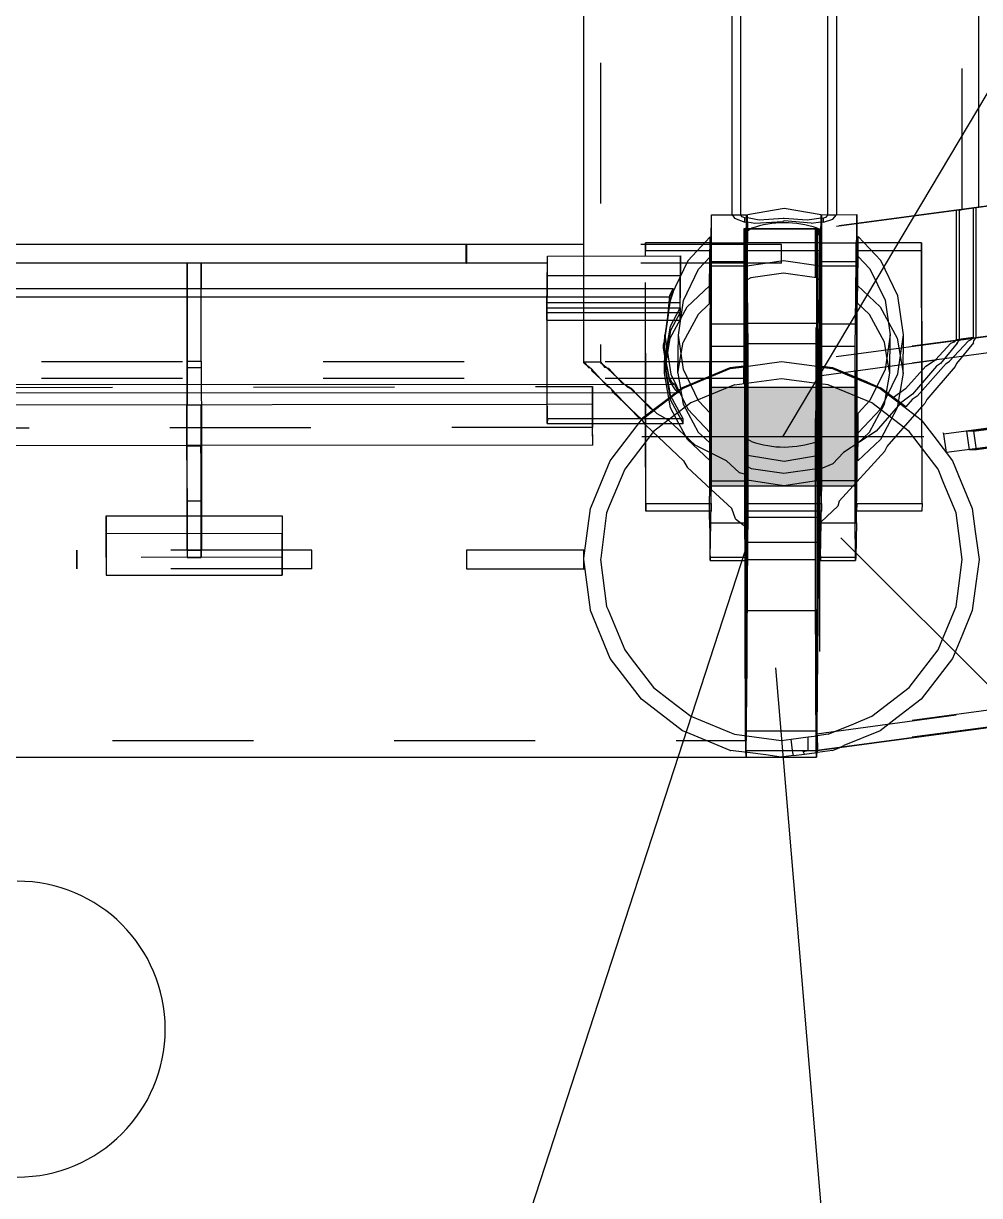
# Model space of a CAD drawing. Header units: millimetres. Extents: x 150000 to 150841, y 150000 to 150594.
# Drawn here: x 150468.6 to 150482.17, y 150444.05 to 150460.69 of the extents above; entities that cross this region are included whole.
import ezdxf

# ---------------------------------------------------------------- set-up
doc = ezdxf.new("R2010")
doc.units = ezdxf.units.MM
doc.linetypes.add('XKITLINE00', pattern=[0])
doc.linetypes.add('XKITLINE02', pattern=[4, 2, -2])

msp = doc.modelspace()

# ---------------------------------------------------------------- linework, layer by layer
at = {"color": 7, "linetype": 'XKITLINE02'}
for p, q in [((150476.785, 150536.132), (150476.785, 150455.875)), ((150481.919, 150458.048), (150481.919, 150535.987)), ((150478.654, 150457.972), (150478.688, 150457.923)), ((150478.796, 150457.943), (150478.776, 150457.972)), ((150478.851, 150457.247), (150478.861, 150457.972)), ((150482.156, 150458.083), (150479.85, 150457.774)), ((150482.119, 150458.072), (150479.893, 150457.774)), ((150480.012, 150457.974), (150479.978, 150457.934)), ((150480.082, 150457.912), (150480.136, 150457.974)), ((150480.418, 150457.247), (150480.427, 150457.975)), ((150481.841, 150458.041), (150482.077, 150458.073)), ((150481.919, 150458.048), (150481.841, 150458.041)), ((150481.841, 150456.198), (150481.841, 150458.041)), ((150482.118, 150458.072), (150481.88, 150458.04)), ((150481.88, 150458.04), (150481.919, 150458.048)), ((150481.88, 150456.197), (150481.88, 150458.04)), ((150482.077, 150458.073), (150482.077, 150456.229)), ((150482.077, 150458.073), (150482.081, 150458.073)), ((150482.081, 150458.073), (150482.156, 150458.08)), ((150478.688, 150457.923), (150478.834, 150457.869)), ((150478.835, 150457.929), (150478.796, 150457.943)), ((150478.834, 150457.869), (150478.835, 150457.929)), ((150478.834, 150457.869), (150478.861, 150457.874)), ((150478.835, 150457.929), (150478.861, 150457.934)), ((150478.871, 150457.933), (150478.873, 150457.933)), ((150478.871, 150457.874), (150478.874, 150457.873)), ((150478.873, 150457.933), (150479.039, 150457.9)), ((150478.874, 150457.873), (150478.975, 150457.853)), ((150478.975, 150457.853), (150479.374, 150457.88)), ((150479.039, 150457.9), (150479.377, 150457.923)), ((150479.393, 150457.885), (150479.374, 150457.88)), ((150479.377, 150457.923), (150479.393, 150457.927)), ((150479.393, 150457.927), (150479.721, 150457.9)), ((150479.779, 150457.852), (150479.393, 150457.885)), ((150479.721, 150457.9), (150479.917, 150457.931)), ((150479.779, 150457.852), (150479.915, 150457.874)), ((150479.927, 150457.931), (150479.954, 150457.926)), ((150479.927, 150457.875), (150479.953, 150457.869)), ((150479.953, 150457.869), (150479.954, 150457.926)), ((150479.953, 150457.869), (150480.082, 150457.912)), ((150479.978, 150457.934), (150479.954, 150457.926)), ((150478.335, 150456.967), (150478.344, 150457.658)), ((150478.825, 150457.774), (150478.823, 150457.774)), ((150478.823, 150457.774), (150478.823, 150455.826)), ((150479.882, 150457.774), (150478.823, 150457.774)), ((150478.825, 150455.827), (150478.825, 150457.774)), ((150478.84, 150457.774), (150478.861, 150457.774)), ((150478.84, 150457.774), (150478.84, 150453.08)), ((150478.84, 150457.774), (150479.865, 150457.774)), ((150478.847, 150457.774), (150478.848, 150457.774)), ((150478.847, 150454.293), (150478.847, 150457.774)), ((150478.848, 150453.543), (150478.848, 150457.774)), ((150478.861, 150457.774), (150478.865, 150457.774)), ((150478.869, 150457.774), (150478.877, 150457.774)), ((150479.84, 150453.08), (150479.84, 150457.774)), ((150479.85, 150450.375), (150479.85, 150457.774)), ((150479.85, 150457.774), (150479.882, 150457.774)), ((150479.858, 150457.774), (150479.857, 150457.774)), ((150479.857, 150457.774), (150479.857, 150455.83)), ((150479.858, 150455.83), (150479.858, 150457.774)), ((150479.865, 150457.774), (150479.878, 150456.437)), ((150479.88, 150457.774), (150479.882, 150457.774)), ((150479.88, 150454.354), (150479.88, 150457.774)), ((150479.882, 150453.682), (150479.882, 150457.774)), ((150479.882, 150457.774), (150479.893, 150457.774)), ((150479.893, 150457.774), (150479.893, 150450.375)), ((150479.357, 150457.551), (150476.548, 150457.551)), ((150477.423, 150457.468), (150478.349, 150457.468)), ((150478.344, 150457.577), (150478.268, 150457.577)), ((150478.347, 150457.304), (150478.351, 150457.577)), ((150478.351, 150457.577), (150478.349, 150457.468)), ((150478.349, 150457.468), (150478.355, 150453.764)), ((150478.361, 150457.577), (150478.851, 150457.577)), ((150478.847, 150457.304), (150478.851, 150457.577)), ((150478.851, 150457.577), (150478.849, 150457.468)), ((150478.849, 150457.468), (150479.916, 150457.468)), ((150478.855, 150453.764), (150478.849, 150457.468)), ((150478.851, 150457.577), (150478.861, 150457.577)), ((150478.851, 150457.577), (150478.857, 150453.873)), ((150478.851, 150457.577), (150478.851, 150457.247)), ((150478.878, 150456.437), (150478.867, 150457.592)), ((150479.909, 150457.577), (150478.867, 150457.577)), ((150479.355, 150457.285), (150479.355, 150457.551)), ((150479.914, 150457.304), (150479.917, 150457.577)), ((150479.917, 150457.577), (150479.916, 150457.468)), ((150479.916, 150457.468), (150479.922, 150453.764)), ((150479.927, 150457.577), (150480.417, 150457.577)), ((150480.414, 150457.304), (150480.417, 150457.577)), ((150480.417, 150457.577), (150480.416, 150457.468)), ((150480.416, 150457.468), (150481.343, 150457.468)), ((150480.422, 150453.764), (150480.416, 150457.468)), ((150480.417, 150457.577), (150480.427, 150457.577)), ((150480.417, 150457.577), (150480.423, 150453.873)), ((150480.417, 150457.577), (150480.418, 150457.247)), ((150480.526, 150457.577), (150480.444, 150457.577)), ((150481.344, 150457.577), (150481.343, 150457.468)), ((150481.343, 150457.468), (150481.349, 150453.764)), ((150470.919, 150457.285), (150470.922, 150457.285)), ((150470.922, 150457.285), (150470.922, 150453.213)), ((150471.119, 150457.285), (150471.122, 150457.285)), ((150471.122, 150457.285), (150471.119, 150457.285)), ((150479.357, 150457.285), (150476.035, 150457.285)), ((150476.548, 150455.874), (150476.548, 150457.388)), ((150477.427, 150455.011), (150477.423, 150457.389)), ((150477.428, 150455.011), (150477.424, 150457.389)), ((150477.915, 150456.728), (150477.924, 150457.39)), ((150478.347, 150457.304), (150478.339, 150456.427)), ((150478.847, 150457.304), (150478.347, 150457.304)), ((150478.839, 150456.427), (150478.847, 150457.304)), ((150478.862, 150457.247), (150479.386, 150457.325)), ((150479.386, 150457.325), (150479.909, 150457.247)), ((150491.121, 150457.437), (150479.85, 150455.924)), ((150479.914, 150457.304), (150479.905, 150456.427)), ((150480.414, 150457.304), (150479.914, 150457.304)), ((150480.405, 150456.427), (150480.414, 150457.304)), ((150478.361, 150457.247), (150478.851, 150457.247)), ((150491.121, 150457.198), (150479.85, 150455.685)), ((150479.927, 150457.247), (150480.418, 150457.247)), ((150477.915, 150456.476), (150477.924, 150457.108)), ((150478.017, 150456.666), (150478.335, 150456.967)), ((150478.336, 150456.716), (150478.335, 150456.967)), ((150489.482, 150456.972), (150479.854, 150455.68)), ((150480.435, 150456.969), (150480.757, 150456.666)), ((150470.919, 150455.895), (150470.919, 150456.925)), ((150471.119, 150455.895), (150471.119, 150456.925)), ((150471.122, 150453.213), (150471.122, 150456.925)), ((150476.027, 150456.476), (150476.033, 150456.926)), ((150476.027, 150456.728), (150476.029, 150456.926)), ((150477.768, 150456.713), (150477.822, 150456.882)), ((150477.822, 150456.882), (150477.821, 150456.895)), ((150476.027, 150456.476), (150476.027, 150456.728)), ((150476.027, 150456.728), (150477.915, 150456.728)), ((150476.028, 150456.585), (150476.029, 150456.651)), ((150476.029, 150456.651), (150477.917, 150456.651)), ((150476.031, 150455.444), (150476.029, 150456.651)), ((150477.755, 150456.588), (150477.768, 150456.713)), ((150477.777, 150456.22), (150478.017, 150456.666)), ((150477.779, 150456.394), (150477.917, 150456.651)), ((150477.915, 150456.476), (150477.915, 150456.728)), ((150477.917, 150456.651), (150477.916, 150456.585)), ((150480.757, 150456.666), (150480.998, 150456.22)), ((150476.027, 150456.476), (150477.915, 150456.476)), ((150476.03, 150455.444), (150476.028, 150456.585)), ((150476.028, 150456.585), (150477.916, 150456.585)), ((150477.701, 150456.195), (150477.755, 150456.588)), ((150477.703, 150456.255), (150477.741, 150456.526)), ((150477.741, 150456.526), (150477.741, 150456.528)), ((150477.916, 150456.585), (150477.778, 150456.329)), ((150477.778, 150456.329), (150477.696, 150455.834)), ((150477.697, 150455.9), (150477.779, 150456.394)), ((150478.339, 150456.427), (150478.337, 150456.108)), ((150478.339, 150456.427), (150478.839, 150456.427)), ((150478.837, 150456.108), (150478.839, 150456.427)), ((150478.881, 150456.145), (150478.878, 150456.437)), ((150478.878, 150456.437), (150479.878, 150456.437)), ((150479.881, 150456.145), (150479.878, 150456.437)), ((150479.905, 150456.427), (150479.903, 150456.108)), ((150479.905, 150456.427), (150480.405, 150456.427)), ((150480.403, 150456.108), (150480.405, 150456.427)), ((150477.683, 150456.082), (150477.683, 150456.121)), ((150477.695, 150455.725), (150477.777, 150456.22)), ((150477.702, 150456.241), (150477.703, 150456.255)), ((150477.885, 150455.725), (150477.892, 150456.266)), ((150478.881, 150456.145), (150479.881, 150456.145)), ((150478.882, 150455.726), (150478.881, 150456.145)), ((150482.113, 150456.222), (150479.854, 150455.919)), ((150479.881, 150456.145), (150479.882, 150455.726)), ((150480.891, 150455.725), (150480.899, 150456.271)), ((150480.998, 150456.22), (150481.081, 150455.725)), ((150481.54, 150455.913), (150481.76, 150456.15)), ((150481.85, 150456.152), (150481.611, 150455.861)), ((150481.742, 150455.894), (150482.011, 150456.183)), ((150481.76, 150456.15), (150481.813, 150456.172)), ((150481.813, 150456.172), (150481.841, 150456.198)), ((150482.077, 150456.229), (150481.841, 150456.198)), ((150481.85, 150456.152), (150481.88, 150456.197)), ((150481.88, 150456.197), (150482.118, 150456.229)), ((150481.987, 150454.902), (150491.121, 150456.128)), ((150482.011, 150456.183), (150482.04, 150456.196)), ((150482.04, 150456.196), (150482.077, 150456.229)), ((150477.683, 150456.082), (150477.686, 150456.103)), ((150477.732, 150455.783), (150477.683, 150456.082)), ((150477.695, 150455.725), (150477.699, 150456.026)), ((150477.885, 150455.725), (150477.931, 150456.004)), ((150478.337, 150456.108), (150478.335, 150455.65)), ((150478.337, 150456.108), (150478.837, 150456.108)), ((150478.835, 150455.65), (150478.837, 150456.108)), ((150479.903, 150456.108), (150479.902, 150455.65)), ((150479.903, 150456.108), (150480.403, 150456.108)), ((150480.402, 150455.65), (150480.403, 150456.108)), ((150480.891, 150455.725), (150480.852, 150455.959)), ((150482.087, 150454.902), (150491.121, 150456.115)), ((150478.852, 150455.885), (150429.852, 150455.885)), ((150470.92, 150455.804), (150470.919, 150455.895)), ((150470.919, 150455.895), (150471.119, 150455.895)), ((150470.92, 150455.804), (150471.12, 150455.804)), ((150470.92, 150455.539), (150470.92, 150455.804)), ((150471.119, 150455.895), (150471.12, 150455.804)), ((150471.12, 150455.804), (150471.12, 150455.539)), ((150476.556, 150455.885), (150476.548, 150455.874)), ((150476.548, 150455.874), (150476.652, 150455.789)), ((150476.556, 150455.885), (150476.793, 150455.885)), ((150476.624, 150455.799), (150476.556, 150455.885)), ((150476.653, 150455.789), (150476.624, 150455.799)), ((150476.652, 150455.789), (150476.664, 150455.757)), ((150476.885, 150455.537), (150476.653, 150455.789)), ((150476.785, 150455.875), (150476.793, 150455.885)), ((150476.785, 150455.875), (150476.889, 150455.789)), ((150476.854, 150455.806), (150476.793, 150455.885)), ((150476.904, 150455.789), (150476.854, 150455.806)), ((150476.889, 150455.789), (150476.891, 150455.785)), ((150476.891, 150455.785), (150477.164, 150455.532)), ((150477.093, 150455.584), (150476.904, 150455.789)), ((150477.696, 150455.834), (150477.697, 150455.9)), ((150477.696, 150455.834), (150477.78, 150455.34)), ((150477.774, 150455.444), (150477.697, 150455.9)), ((150478.007, 150455.544), (150478.619, 150455.8)), ((150478.052, 150455.551), (150478.627, 150455.789)), ((150478.625, 150455.8), (150478.551, 150455.77)), ((150478.619, 150455.8), (150478.825, 150455.827)), ((150478.823, 150455.826), (150478.625, 150455.8)), ((150478.627, 150455.789), (150478.832, 150455.816)), ((150478.823, 150455.826), (150478.825, 150455.827)), ((150478.882, 150455.822), (150478.823, 150455.815)), ((150478.832, 150455.816), (150478.823, 150455.815)), ((150478.823, 150455.578), (150478.823, 150455.815)), ((150478.83, 150455.579), (150478.832, 150455.816)), ((150478.846, 150455.509), (150478.849, 150455.789)), ((150478.849, 150455.789), (150478.852, 150455.885)), ((150478.852, 150455.885), (150478.856, 150455.789)), ((150478.856, 150455.789), (150478.859, 150455.509)), ((150479.354, 150455.885), (150478.882, 150455.822)), ((150479.856, 150455.818), (150479.354, 150455.885)), ((150479.849, 150455.885), (150479.846, 150455.606)), ((150479.85, 150455.924), (150479.849, 150455.885)), ((150479.85, 150455.685), (150479.85, 150455.924)), ((150479.854, 150455.68), (150479.854, 150455.919)), ((150479.856, 150455.876), (150479.854, 150455.919)), ((150479.859, 150455.589), (150479.856, 150455.876)), ((150479.856, 150455.818), (150479.865, 150455.817)), ((150479.856, 150455.581), (150479.856, 150455.818)), ((150479.857, 150455.83), (150479.858, 150455.83)), ((150479.857, 150455.83), (150480.083, 150455.8)), ((150480.083, 150455.8), (150479.858, 150455.83)), ((150479.863, 150455.646), (150479.865, 150455.817)), ((150479.865, 150455.817), (150480.079, 150455.789)), ((150480.083, 150455.789), (150480.079, 150455.789)), ((150480.079, 150455.789), (150480.286, 150455.703)), ((150480.083, 150455.8), (150480.687, 150455.55)), ((150480.574, 150455.597), (150480.083, 150455.8)), ((150481.117, 150455.504), (150481.403, 150455.823)), ((150481.558, 150455.824), (150481.217, 150455.426)), ((150481.28, 150455.4), (150481.693, 150455.862)), ((150481.403, 150455.823), (150481.54, 150455.913)), ((150481.611, 150455.861), (150481.558, 150455.824)), ((150481.693, 150455.862), (150481.742, 150455.894)), ((150482.023, 150454.638), (150491.121, 150455.859)), ((150491.121, 150455.846), (150482.122, 150454.638)), ((150478.852, 150455.648), (150429.852, 150455.648)), ((150476.664, 150455.757), (150476.932, 150455.509)), ((150477.778, 150455.231), (150477.695, 150455.725)), ((150477.732, 150455.783), (150477.767, 150455.61)), ((150477.885, 150455.725), (150477.959, 150455.286)), ((150478.551, 150455.77), (150477.945, 150455.519)), ((150478.335, 150455.65), (150478.334, 150455.103)), ((150478.834, 150455.103), (150478.835, 150455.65)), ((150478.852, 150455.648), (150478.849, 150455.56)), ((150478.855, 150455.56), (150478.852, 150455.648)), ((150478.861, 150455.583), (150479.354, 150455.648)), ((150478.883, 150455.22), (150478.882, 150455.726)), ((150479.354, 150455.648), (150479.856, 150455.581)), ((150479.847, 150455.399), (150479.849, 150455.654)), ((150479.849, 150455.654), (150479.85, 150455.685)), ((150479.854, 150455.68), (150479.855, 150455.645)), ((150479.855, 150455.645), (150479.858, 150455.383)), ((150479.862, 150455.58), (150479.863, 150455.646)), ((150479.882, 150455.726), (150479.883, 150455.22)), ((150479.902, 150455.65), (150479.901, 150455.103)), ((150480.286, 150455.703), (150480.756, 150455.509)), ((150480.401, 150455.103), (150480.402, 150455.65)), ((150480.819, 150455.286), (150480.891, 150455.725)), ((150431.862, 150455.465), (150476.674, 150455.535)), ((150470.921, 150455.116), (150470.92, 150455.539)), ((150471.12, 150455.539), (150471.121, 150455.116)), ((150476.675, 150455.283), (150476.674, 150455.535)), ((150476.674, 150455.535), (150476.675, 150454.956)), ((150476.935, 150455.509), (150476.885, 150455.537)), ((150476.932, 150455.509), (150476.963, 150455.456)), ((150477.315, 150455.107), (150476.935, 150455.509)), ((150477.379, 150455.063), (150476.963, 150455.456)), ((150477.225, 150455.509), (150477.093, 150455.584)), ((150477.164, 150455.532), (150477.21, 150455.509)), ((150477.21, 150455.509), (150477.587, 150455.153)), ((150477.487, 150455.232), (150477.225, 150455.509)), ((150477.364, 150455.076), (150477.883, 150455.471)), ((150477.423, 150455.104), (150477.95, 150455.509)), ((150477.533, 150455.203), (150477.945, 150455.519)), ((150477.767, 150455.61), (150477.847, 150455.488)), ((150477.847, 150455.488), (150477.895, 150455.445)), ((150477.945, 150455.519), (150477.883, 150455.471)), ((150477.945, 150455.519), (150478.007, 150455.544)), ((150477.945, 150455.519), (150477.945, 150455.519)), ((150477.95, 150455.509), (150478.052, 150455.551)), ((150478.666, 150455.551), (150478.069, 150455.303)), ((150478.688, 150455.56), (150478.666, 150455.551)), ((150478.688, 150455.56), (150478.83, 150455.579)), ((150478.692, 150455.56), (150478.688, 150455.56)), ((150478.823, 150455.578), (150478.861, 150455.583)), ((150478.823, 150455.578), (150478.83, 150455.579)), ((150478.844, 150455.063), (150478.846, 150455.509)), ((150478.849, 150455.56), (150478.847, 150455.303)), ((150478.858, 150455.303), (150478.855, 150455.56)), ((150478.859, 150455.509), (150478.861, 150455.063)), ((150479.846, 150455.606), (150479.843, 150455.16)), ((150479.862, 150455.58), (150479.856, 150455.581)), ((150479.861, 150455.135), (150479.859, 150455.589)), ((150480.018, 150455.56), (150479.862, 150455.58)), ((150480.637, 150455.303), (150480.018, 150455.56)), ((150480.574, 150455.597), (150480.762, 150455.519)), ((150480.687, 150455.55), (150480.762, 150455.519)), ((150480.756, 150455.509), (150480.969, 150455.346)), ((150481.119, 150455.245), (150480.762, 150455.519)), ((150480.762, 150455.519), (150480.945, 150455.378)), ((150481.117, 150455.504), (150480.945, 150455.378)), ((150477.78, 150455.34), (150477.958, 150455.011)), ((150477.781, 150455.406), (150477.781, 150455.406)), ((150478.069, 150455.303), (150477.809, 150455.104)), ((150477.959, 150455.286), (150478.173, 150454.89)), ((150478.847, 150455.303), (150478.844, 150454.895)), ((150478.861, 150454.895), (150478.858, 150455.303)), ((150479.844, 150454.99), (150479.847, 150455.399)), ((150479.858, 150455.383), (150479.861, 150454.967)), ((150480.606, 150454.89), (150480.819, 150455.286)), ((150481.169, 150454.895), (150480.637, 150455.303)), ((150481.045, 150455.3), (150480.697, 150454.904)), ((150480.945, 150455.378), (150481.016, 150455.324)), ((150480.969, 150455.346), (150481.337, 150455.063)), ((150481.016, 150455.324), (150481.119, 150455.245)), ((150481.217, 150455.426), (150481.045, 150455.3)), ((150481.211, 150455.35), (150481.119, 150455.245)), ((150481.28, 150455.4), (150481.211, 150455.35)), ((150470.915, 150455.274), (150470.916, 150454.69)), ((150471.115, 150455.275), (150471.116, 150454.69)), ((150476.675, 150455.283), (150476.031, 150455.282)), ((150476.675, 150455.011), (150476.675, 150455.283)), ((150477.364, 150455.076), (150477.533, 150455.203)), ((150477.487, 150455.232), (150477.533, 150455.203)), ((150477.587, 150455.153), (150477.749, 150455.063)), ((150477.897, 150455.011), (150477.778, 150455.231)), ((150478.339, 150454.734), (150478.344, 150455.157)), ((150478.883, 150454.676), (150478.883, 150455.22)), ((150479.843, 150455.16), (150479.841, 150454.577)), ((150479.863, 150454.547), (150479.861, 150455.135)), ((150479.883, 150455.22), (150479.883, 150454.676)), ((150480.854, 150454.684), (150481.348, 150455.246)), ((150476.675, 150454.956), (150431.865, 150454.901)), ((150470.921, 150454.563), (150470.921, 150455.116)), ((150471.121, 150455.116), (150471.121, 150454.563)), ((150476.676, 150454.704), (150476.675, 150454.956)), ((150476.952, 150454.518), (150477.37, 150455.063)), ((150477.315, 150455.107), (150477.364, 150455.076)), ((150477.37, 150455.063), (150477.423, 150455.104)), ((150477.412, 150455.011), (150477.379, 150455.063)), ((150477.428, 150454.987), (150477.964, 150454.482)), ((150477.809, 150455.104), (150477.538, 150454.895)), ((150477.749, 150455.063), (150478.13, 150454.703)), ((150478.334, 150455.103), (150478.334, 150454.525)), ((150478.834, 150454.525), (150478.834, 150455.103)), ((150478.841, 150454.482), (150478.844, 150455.063)), ((150478.861, 150455.063), (150478.863, 150454.482)), ((150479.842, 150454.456), (150479.844, 150454.99)), ((150479.861, 150454.967), (150479.862, 150454.428)), ((150479.901, 150455.103), (150479.901, 150454.525)), ((150480.401, 150454.525), (150480.401, 150455.103)), ((150481.337, 150455.063), (150481.516, 150454.83)), ((150483.571, 150455.117), (150481.661, 150454.861)), ((150477.538, 150454.895), (150477.249, 150454.518)), ((150478.173, 150454.89), (150478.339, 150454.734)), ((150478.844, 150454.895), (150478.842, 150454.364)), ((150478.863, 150454.364), (150478.861, 150454.895)), ((150480.697, 150454.904), (150480.235, 150454.6)), ((150480.439, 150454.732), (150480.606, 150454.89)), ((150481.247, 150454.794), (150481.169, 150454.895)), ((150481.578, 150454.364), (150481.247, 150454.794)), ((150481.516, 150454.83), (150481.783, 150454.482)), ((150481.661, 150454.861), (150481.65, 150454.877)), ((150481.697, 150454.597), (150481.661, 150454.861)), ((150483.606, 150454.852), (150481.697, 150454.597)), ((150482.023, 150454.638), (150481.987, 150454.902)), ((150482.087, 150454.902), (150481.987, 150454.902)), ((150482.122, 150454.638), (150482.087, 150454.902)), ((150471.116, 150454.697), (150470.916, 150454.697)), ((150471.116, 150454.69), (150470.916, 150454.69)), ((150470.916, 150454.69), (150470.917, 150454.486)), ((150471.117, 150454.486), (150471.116, 150454.69)), ((150478.575, 150454.482), (150478.13, 150454.703)), ((150478.339, 150454.484), (150478.339, 150454.734)), ((150478.872, 150454.4), (150478.877, 150454.783)), ((150478.883, 150454.146), (150478.883, 150454.676)), ((150479.883, 150454.676), (150479.883, 150454.146)), ((150479.906, 150454.399), (150479.911, 150454.784)), ((150480.821, 150454.618), (150480.854, 150454.684)), ((150482.122, 150454.638), (150482.023, 150454.638)), ((150470.917, 150454.486), (150470.918, 150453.7)), ((150470.921, 150453.915), (150470.921, 150454.563)), ((150471.118, 150453.808), (150471.117, 150454.486)), ((150471.121, 150454.563), (150471.121, 150453.915)), ((150476.657, 150453.835), (150476.924, 150454.482)), ((150476.924, 150454.482), (150476.952, 150454.518)), ((150477.249, 150454.518), (150477.13, 150454.364)), ((150477.964, 150454.482), (150478.017, 150454.389)), ((150478.334, 150454.525), (150478.335, 150453.98)), ((150478.756, 150454.315), (150478.575, 150454.482)), ((150478.835, 150453.98), (150478.834, 150454.525)), ((150478.84, 150453.806), (150478.841, 150454.482)), ((150478.863, 150454.482), (150478.865, 150453.806)), ((150479.841, 150454.577), (150479.84, 150453.896)), ((150479.841, 150453.833), (150479.842, 150454.456)), ((150479.865, 150453.862), (150479.863, 150454.547)), ((150479.901, 150454.525), (150479.902, 150453.98)), ((150480.235, 150454.6), (150480.085, 150454.436)), ((150480.821, 150454.618), (150480.174, 150453.906)), ((150480.402, 150453.98), (150480.401, 150454.525)), ((150481.697, 150454.597), (150481.686, 150454.613)), ((150481.783, 150454.482), (150481.903, 150454.194)), ((150477.13, 150454.364), (150476.911, 150453.835)), ((150478.356, 150454.076), (150478.017, 150454.389)), ((150478.756, 150454.315), (150478.847, 150454.293)), ((150478.842, 150454.364), (150478.841, 150453.744)), ((150478.848, 150453.806), (150478.847, 150454.293)), ((150478.864, 150453.744), (150478.863, 150454.364)), ((150478.867, 150454.204), (150478.872, 150454.4)), ((150478.872, 150454.4), (150478.926, 150454.374)), ((150478.926, 150454.374), (150479.39, 150454.305)), ((150479.39, 150454.305), (150479.855, 150454.374)), ((150479.855, 150454.374), (150479.906, 150454.399)), ((150479.862, 150454.428), (150479.864, 150453.802)), ((150480.085, 150454.436), (150479.88, 150454.354)), ((150479.88, 150454.354), (150479.881, 150453.867)), ((150479.914, 150454.204), (150479.906, 150454.399)), ((150481.662, 150454.161), (150481.578, 150454.364)), ((150478.882, 150453.764), (150478.883, 150454.146)), ((150479.882, 150453.764), (150479.883, 150454.146)), ((150481.834, 150453.744), (150481.662, 150454.161)), ((150481.903, 150454.194), (150482.063, 150453.806)), ((150478.336, 150453.764), (150478.335, 150453.98)), ((150478.359, 150454.074), (150478.65, 150453.806)), ((150478.837, 150453.524), (150478.835, 150453.98)), ((150479.902, 150453.764), (150479.902, 150453.98)), ((150480.403, 150453.524), (150480.402, 150453.98)), ((150470.921, 150453.213), (150470.921, 150453.915)), ((150470.921, 150453.915), (150471.121, 150453.915)), ((150471.119, 150453.11), (150471.118, 150453.808)), ((150471.121, 150453.915), (150471.121, 150453.213)), ((150476.552, 150453.1), (150476.644, 150453.806)), ((150476.644, 150453.806), (150476.657, 150453.835)), ((150476.911, 150453.835), (150476.873, 150453.744)), ((150478.701, 150453.658), (150478.65, 150453.806)), ((150478.84, 150453.08), (150478.84, 150453.806)), ((150478.848, 150453.543), (150478.848, 150453.806)), ((150478.865, 150453.764), (150478.865, 150453.806)), ((150479.84, 150453.896), (150479.84, 150453.164)), ((150479.841, 150453.163), (150479.841, 150453.833)), ((150479.864, 150453.802), (150479.864, 150453.131)), ((150479.865, 150453.129), (150479.865, 150453.862)), ((150479.881, 150453.867), (150479.882, 150453.577)), ((150479.92, 150453.614), (150480.153, 150453.839)), ((150480.174, 150453.906), (150480.153, 150453.839)), ((150482.063, 150453.806), (150482.106, 150453.48)), ((150469.769, 150453.108), (150469.768, 150453.698)), ((150470.918, 150453.7), (150470.919, 150453.11)), ((150470.918, 150453.7), (150470.919, 150453.11)), ((150471.118, 150453.7), (150471.119, 150453.11)), ((150472.268, 150453.702), (150472.269, 150453.112)), ((150476.873, 150453.744), (150476.789, 150453.1)), ((150478.701, 150453.658), (150478.848, 150453.543)), ((150478.841, 150453.744), (150478.841, 150453.08)), ((150478.864, 150453.08), (150478.864, 150453.744)), ((150481.873, 150453.449), (150481.834, 150453.744)), ((150478.839, 150453.209), (150478.837, 150453.524)), ((150480.405, 150453.209), (150480.403, 150453.524)), ((150482.106, 150453.48), (150482.159, 150453.08)), ((150481.922, 150453.08), (150481.873, 150453.449)), ((150472.689, 150453.213), (150469.355, 150453.213)), ((150469.355, 150453.213), (150469.355, 150452.946)), ((150469.356, 150452.946), (150469.356, 150453.213)), ((150470.922, 150453.213), (150470.921, 150453.213)), ((150470.921, 150453.213), (150471.122, 150453.213)), ((150472.688, 150452.946), (150472.688, 150453.213)), ((150472.689, 150452.946), (150472.689, 150453.213)), ((150476.553, 150453.213), (150474.885, 150453.213)), ((150474.885, 150453.213), (150474.885, 150452.946)), ((150476.552, 150452.946), (150476.552, 150453.213)), ((150478.841, 150453.067), (150478.839, 150453.209)), ((150479.84, 150453.164), (150479.84, 150452.431)), ((150479.841, 150452.492), (150479.841, 150453.163)), ((150479.864, 150453.131), (150479.864, 150452.461)), ((150479.865, 150452.397), (150479.865, 150453.129)), ((150480.408, 150453.067), (150480.405, 150453.209)), ((150472.269, 150453.112), (150469.769, 150453.108)), ((150469.769, 150453.108), (150469.769, 150452.856)), ((150470.919, 150453.11), (150471.119, 150453.11)), ((150472.269, 150453.112), (150472.269, 150452.86)), ((150476.549, 150453.08), (150476.552, 150453.1)), ((150476.643, 150452.364), (150476.549, 150453.08)), ((150476.789, 150453.1), (150476.786, 150453.08)), ((150476.786, 150453.08), (150476.873, 150452.415)), ((150478.84, 150452.354), (150478.84, 150453.08)), ((150478.84, 150453.08), (150478.84, 150452.354)), ((150478.84, 150453.08), (150479.84, 150453.08)), ((150478.841, 150453.08), (150478.841, 150452.415)), ((150478.864, 150452.415), (150478.864, 150453.08)), ((150479.84, 150452.354), (150479.84, 150453.08)), ((150481.873, 150452.706), (150481.922, 150453.08)), ((150482.159, 150453.08), (150482.114, 150452.738)), ((150472.689, 150452.946), (150469.355, 150452.946)), ((150474.885, 150452.946), (150476.553, 150452.946)), ((150481.834, 150452.415), (150481.873, 150452.706)), ((150482.114, 150452.738), (150482.063, 150452.354)), ((150479.842, 150451.865), (150479.841, 150452.492)), ((150479.864, 150452.461), (150479.862, 150451.837)), ((150476.644, 150452.354), (150476.643, 150452.364)), ((150476.924, 150451.677), (150476.644, 150452.354)), ((150476.873, 150452.415), (150476.894, 150452.364)), ((150476.894, 150452.364), (150477.13, 150451.796)), ((150478.841, 150451.677), (150478.84, 150452.354)), ((150478.84, 150452.354), (150479.84, 150452.354)), ((150478.84, 150452.354), (150478.842, 150451.677)), ((150478.841, 150452.415), (150478.842, 150451.796)), ((150478.863, 150451.796), (150478.864, 150452.415)), ((150479.84, 150452.431), (150479.841, 150451.747)), ((150479.841, 150451.677), (150479.84, 150452.354)), ((150479.863, 150451.716), (150479.865, 150452.397)), ((150481.655, 150451.982), (150481.834, 150452.415)), ((150482.063, 150452.354), (150481.924, 150452.018)), ((150491.121, 150452.127), (150479.85, 150450.614)), ((150481.578, 150451.796), (150481.655, 150451.982)), ((150481.924, 150452.018), (150481.783, 150451.677)), ((150477.13, 150451.796), (150477.221, 150451.677)), ((150478.842, 150451.796), (150478.844, 150451.264)), ((150478.861, 150451.264), (150478.863, 150451.796)), ((150479.844, 150451.326), (150479.842, 150451.865)), ((150491.121, 150451.888), (150479.85, 150450.375)), ((150491.121, 150451.888), (150479.85, 150450.375)), ((150479.854, 150450.608), (150489.482, 150451.901)), ((150479.862, 150451.837), (150479.861, 150451.303)), ((150481.216, 150451.324), (150481.578, 150451.796)), ((150477.37, 150451.096), (150476.924, 150451.677)), ((150477.221, 150451.677), (150477.538, 150451.264)), ((150478.844, 150451.096), (150478.841, 150451.677)), ((150478.842, 150451.677), (150478.844, 150451.096)), ((150479.841, 150451.747), (150479.843, 150451.158)), ((150479.844, 150451.096), (150479.841, 150451.677)), ((150479.861, 150451.133), (150479.863, 150451.716)), ((150481.783, 150451.677), (150481.546, 150451.369)), ((150479.847, 150450.911), (150479.844, 150451.326)), ((150479.861, 150451.303), (150479.858, 150450.895)), ((150481.169, 150451.264), (150481.216, 150451.324)), ((150481.546, 150451.369), (150481.337, 150451.096)), ((150477.538, 150451.264), (150477.77, 150451.085)), ((150478.844, 150451.264), (150478.847, 150450.856)), ((150478.858, 150450.856), (150478.861, 150451.264)), ((150479.843, 150451.158), (150479.846, 150450.705)), ((150479.859, 150450.687), (150479.861, 150451.133)), ((150480.637, 150450.856), (150481.169, 150451.264)), ((150477.95, 150450.65), (150477.37, 150451.096)), ((150477.77, 150451.085), (150478.069, 150450.856)), ((150478.846, 150450.65), (150478.844, 150451.096)), ((150478.844, 150451.096), (150478.846, 150450.65)), ((150479.846, 150450.65), (150479.844, 150451.096)), ((150481.337, 150451.096), (150480.993, 150450.832)), ((150478.069, 150450.856), (150478.616, 150450.629)), ((150478.847, 150450.856), (150478.849, 150450.599)), ((150478.855, 150450.599), (150478.858, 150450.856)), ((150479.849, 150450.65), (150479.847, 150450.911)), ((150479.856, 150450.65), (150479.858, 150450.895)), ((150480.383, 150450.75), (150480.637, 150450.856)), ((150480.993, 150450.832), (150480.755, 150450.65)), ((150478.002, 150450.629), (150477.95, 150450.65)), ((150478.627, 150450.37), (150478.002, 150450.629)), ((150478.616, 150450.629), (150478.688, 150450.599)), ((150478.849, 150450.37), (150478.846, 150450.65)), ((150478.846, 150450.65), (150478.849, 150450.37)), ((150478.859, 150450.65), (150478.859, 150450.65)), ((150479.846, 150450.705), (150479.849, 150450.418)), ((150479.849, 150450.37), (150479.846, 150450.65)), ((150479.849, 150450.648), (150479.849, 150450.65)), ((150479.85, 150450.614), (150479.849, 150450.648)), ((150479.854, 150450.608), (150479.855, 150450.64)), ((150479.855, 150450.64), (150479.856, 150450.65)), ((150479.856, 150450.408), (150479.859, 150450.687)), ((150480.017, 150450.599), (150480.383, 150450.75)), ((150480.755, 150450.65), (150480.241, 150450.438)), ((150429.859, 150450.512), (150478.852, 150450.512)), ((150478.688, 150450.599), (150478.692, 150450.599)), ((150478.688, 150450.599), (150479.353, 150450.512)), ((150478.849, 150450.599), (150478.852, 150450.512)), ((150478.852, 150450.512), (150478.855, 150450.599)), ((150479.353, 150450.512), (150479.492, 150450.53)), ((150479.492, 150450.53), (150479.735, 150450.562)), ((150479.512, 150450.37), (150479.492, 150450.53)), ((150479.733, 150450.37), (150479.735, 150450.562)), ((150479.735, 150450.562), (150479.863, 150450.579)), ((150479.85, 150450.375), (150479.85, 150450.614)), ((150479.854, 150450.37), (150479.854, 150450.608)), ((150479.863, 150450.579), (150479.864, 150450.579)), ((150479.866, 150450.371), (150479.863, 150450.579)), ((150480.017, 150450.599), (150479.864, 150450.579)), ((150479.864, 150450.579), (150479.866, 150450.387)), ((150478.871, 150450.34), (150478.627, 150450.37)), ((150478.627, 150450.37), (150478.631, 150450.37)), ((150478.852, 150450.275), (150478.849, 150450.37)), ((150478.849, 150450.37), (150478.852, 150450.275)), ((150478.856, 150450.37), (150478.856, 150450.37)), ((150478.856, 150450.37), (150478.856, 150450.37)), ((150479.134, 150450.306), (150478.871, 150450.34)), ((150479.352, 150450.275), (150479.134, 150450.306)), ((150479.527, 150450.297), (150479.352, 150450.275)), ((150479.516, 150450.34), (150479.512, 150450.37)), ((150479.527, 150450.297), (150479.516, 150450.34)), ((150479.527, 150450.297), (150479.681, 150450.318)), ((150479.662, 150450.356), (150479.733, 150450.369)), ((150479.681, 150450.318), (150479.662, 150450.356)), ((150479.681, 150450.318), (150479.855, 150450.341)), ((150479.733, 150450.369), (150479.733, 150450.37)), ((150479.849, 150450.418), (150479.85, 150450.375)), ((150479.852, 150450.275), (150479.849, 150450.37)), ((150479.85, 150450.375), (150479.856, 150450.375)), ((150479.854, 150450.37), (150479.856, 150450.408)), ((150479.854, 150450.369), (150479.854, 150450.37)), ((150479.854, 150450.369), (150479.854, 150450.37)), ((150479.854, 150450.369), (150479.856, 150450.369)), ((150479.856, 150450.375), (150479.893, 150450.375)), ((150479.866, 150450.371), (150479.866, 150450.387)), ((150479.893, 150450.375), (150479.894, 150450.375)), ((150480.183, 150450.413), (150480.241, 150450.438)), ((150479.352, 150450.275), (150479.357, 150450.275))]:
    msp.add_line(p, q, dxfattribs=at)
at = {"color": 2, "linetype": 'XKITLINE00'}
for p, q in [((150482.156, 150458.08), (150482.156, 150535.98)), ((150476.548, 150457.388), (150476.548, 150533.628)), ((150478.654, 150457.972), (150478.654, 150494.078)), ((150478.776, 150493.985), (150478.776, 150457.972)), ((150480.136, 150493.905), (150480.136, 150457.974)), ((150480.012, 150457.974), (150480.012, 150493.826)), ((150487.835, 150458.84), (150482.119, 150458.072)), ((150487.834, 150458.845), (150482.156, 150458.083)), ((150478.351, 150457.247), (150478.361, 150457.972)), ((150478.361, 150454.193), (150478.361, 150457.972)), ((150478.361, 150457.972), (150478.861, 150457.972)), ((150478.654, 150457.972), (150478.776, 150457.972)), ((150478.861, 150457.972), (150478.861, 150454.193)), ((150478.862, 150457.247), (150478.872, 150457.972)), ((150479.395, 150458.061), (150478.872, 150457.972)), ((150478.877, 150457.752), (150478.872, 150457.972)), ((150479.918, 150457.974), (150479.395, 150458.061)), ((150479.909, 150457.247), (150479.918, 150457.974)), ((150479.918, 150457.974), (150479.911, 150457.755)), ((150479.918, 150457.247), (150479.927, 150457.974)), ((150479.927, 150457.974), (150480.427, 150457.975)), ((150479.927, 150454.195), (150479.927, 150457.974)), ((150480.012, 150457.974), (150480.136, 150457.974)), ((150480.427, 150457.975), (150480.427, 150454.196)), ((150482.156, 150458.08), (150482.118, 150458.072)), ((150482.118, 150456.229), (150482.118, 150458.072)), ((150478.861, 150457.934), (150478.866, 150457.934)), ((150478.861, 150457.874), (150478.865, 150457.875)), ((150478.865, 150457.875), (150478.871, 150457.874)), ((150478.866, 150457.934), (150478.871, 150457.933)), ((150479.86, 150457.783), (150479.911, 150457.755)), ((150479.915, 150457.874), (150479.922, 150457.876)), ((150479.917, 150457.931), (150479.923, 150457.932)), ((150479.922, 150457.876), (150479.927, 150457.875)), ((150479.923, 150457.932), (150479.927, 150457.931)), ((150478.344, 150457.658), (150478.025, 150457.32)), ((150478.344, 150457.658), (150478.344, 150457.377)), ((150478.865, 150457.774), (150478.861, 150457.774)), ((150478.867, 150457.592), (150478.865, 150457.774)), ((150478.865, 150457.774), (150478.869, 150457.774)), ((150478.868, 150457.051), (150478.877, 150457.752)), ((150478.877, 150457.752), (150478.931, 150457.781)), ((150479.902, 150457.052), (150479.911, 150457.755)), ((150480.435, 150456.969), (150480.444, 150457.663)), ((150480.444, 150457.382), (150480.444, 150457.663)), ((150480.765, 150457.324), (150480.444, 150457.663)), ((150474.881, 150457.551), (150433.824, 150457.551)), ((150474.884, 150457.551), (150474.881, 150457.551)), ((150474.881, 150457.551), (150474.884, 150457.551)), ((150474.881, 150457.285), (150474.881, 150457.551)), ((150476.548, 150457.551), (150474.884, 150457.551)), ((150474.884, 150457.551), (150474.884, 150457.285)), ((150474.884, 150457.285), (150474.884, 150457.551)), ((150477.424, 150457.577), (150477.423, 150457.468)), ((150477.423, 150457.389), (150477.423, 150457.468)), ((150478.268, 150457.577), (150477.424, 150457.577)), ((150477.424, 150457.389), (150477.424, 150457.577)), ((150478.351, 150457.577), (150478.344, 150457.577)), ((150478.357, 150453.873), (150478.351, 150457.577)), ((150478.351, 150457.247), (150478.351, 150457.577)), ((150478.351, 150457.577), (150478.361, 150457.577)), ((150478.861, 150457.577), (150478.867, 150457.577)), ((150479.917, 150457.577), (150479.909, 150457.577)), ((150479.923, 150453.873), (150479.917, 150457.577)), ((150479.918, 150457.247), (150479.917, 150457.577)), ((150479.917, 150457.577), (150479.927, 150457.577)), ((150480.427, 150457.577), (150480.444, 150457.577)), ((150481.344, 150457.577), (150480.526, 150457.577)), ((150481.35, 150453.873), (150481.344, 150457.577)), ((150474.881, 150457.285), (150433.824, 150457.285)), ((150470.919, 150456.925), (150470.919, 150457.285)), ((150471.119, 150457.285), (150470.919, 150457.285)), ((150471.119, 150456.925), (150471.119, 150457.285)), ((150471.122, 150456.925), (150471.122, 150457.285)), ((150474.881, 150457.285), (150474.884, 150457.285)), ((150474.884, 150457.285), (150474.881, 150457.285)), ((150476.035, 150457.285), (150474.884, 150457.285)), ((150476.029, 150456.926), (150476.035, 150457.387)), ((150476.035, 150457.387), (150477.924, 150457.39)), ((150476.035, 150457.105), (150476.035, 150457.387)), ((150478.025, 150457.32), (150477.785, 150456.82)), ((150477.924, 150457.39), (150477.924, 150457.108)), ((150478.179, 150457.202), (150478.344, 150457.377)), ((150478.336, 150456.716), (150478.344, 150457.377)), ((150480.435, 150456.718), (150480.444, 150457.382)), ((150480.444, 150457.382), (150480.611, 150457.206)), ((150481.006, 150456.825), (150480.765, 150457.324)), ((150477.965, 150456.758), (150478.179, 150457.202)), ((150478.351, 150457.247), (150478.361, 150457.247)), ((150478.868, 150457.051), (150478.862, 150457.247)), ((150479.386, 150457.146), (150478.921, 150457.076)), ((150479.851, 150457.076), (150479.386, 150457.146)), ((150479.902, 150457.052), (150479.909, 150457.247)), ((150479.918, 150457.247), (150479.927, 150457.247)), ((150480.611, 150457.206), (150480.825, 150456.762)), ((150476.033, 150456.926), (150476.035, 150457.105)), ((150477.924, 150457.108), (150476.035, 150457.105)), ((150478.921, 150457.076), (150478.868, 150457.051)), ((150479.902, 150457.052), (150479.851, 150457.076)), ((150480.435, 150456.718), (150480.435, 150456.969)), ((150430.977, 150456.921), (150477.817, 150456.926)), ((150477.766, 150456.803), (150431.027, 150456.799)), ((150477.785, 150456.82), (150477.702, 150456.266)), ((150477.766, 150456.803), (150477.77, 150456.828)), ((150477.767, 150456.776), (150477.766, 150456.803)), ((150477.77, 150456.828), (150477.817, 150456.926)), ((150477.821, 150456.895), (150477.817, 150456.926)), ((150481.089, 150456.271), (150481.006, 150456.825)), ((150477.741, 150456.528), (150477.767, 150456.776)), ((150477.892, 150456.266), (150477.965, 150456.758)), ((150478.336, 150456.716), (150478.171, 150456.56)), ((150480.603, 150456.56), (150480.435, 150456.718)), ((150480.825, 150456.762), (150480.899, 150456.271)), ((150478.171, 150456.56), (150477.958, 150456.164)), ((150480.817, 150456.164), (150480.603, 150456.56)), ((150485.027, 150456.613), (150482.119, 150456.223)), ((150477.683, 150456.121), (150477.694, 150456.185)), ((150477.729, 150455.844), (150477.683, 150456.121)), ((150477.686, 150456.103), (150477.7, 150456.185)), ((150477.694, 150456.185), (150477.702, 150456.241)), ((150477.699, 150456.026), (150477.702, 150456.266)), ((150477.7, 150456.185), (150477.701, 150456.195)), ((150477.702, 150456.266), (150477.785, 150455.712)), ((150477.965, 150455.775), (150477.892, 150456.266)), ((150477.931, 150456.004), (150477.958, 150456.164)), ((150480.852, 150455.959), (150480.817, 150456.164)), ((150480.899, 150456.271), (150480.825, 150455.779)), ((150481.006, 150455.717), (150481.089, 150456.271)), ((150481.081, 150455.725), (150481.089, 150456.271)), ((150482.081, 150456.156), (150481.84, 150455.862)), ((150482.081, 150456.156), (150482.087, 150456.184)), ((150482.087, 150456.184), (150482.118, 150456.229)), ((150482.119, 150456.223), (150482.113, 150456.222)), ((150477.767, 150455.654), (150477.729, 150455.844)), ((150481.819, 150455.818), (150481.42, 150455.351)), ((150481.84, 150455.862), (150481.819, 150455.818)), ((150477.806, 150455.594), (150477.767, 150455.654)), ((150477.785, 150455.712), (150478.025, 150455.213)), ((150478.179, 150455.331), (150477.965, 150455.775)), ((150480.825, 150455.779), (150480.611, 150455.335)), ((150480.765, 150455.217), (150481.006, 150455.717)), ((150481.081, 150455.725), (150480.999, 150455.231)), ((150430.945, 150455.549), (150477.836, 150455.567)), ((150477.806, 150455.594), (150477.836, 150455.567)), ((150477.836, 150455.567), (150477.895, 150455.445)), ((150477.895, 150455.445), (150430.886, 150455.426)), ((150476.031, 150455.011), (150476.03, 150455.444)), ((150476.032, 150455.076), (150476.031, 150455.444)), ((150477.781, 150455.406), (150477.774, 150455.444)), ((150477.959, 150455.076), (150477.781, 150455.406)), ((150478.344, 150455.157), (150478.179, 150455.331)), ((150480.611, 150455.335), (150480.444, 150455.158)), ((150481.348, 150455.246), (150481.39, 150455.293)), ((150481.42, 150455.351), (150481.39, 150455.293)), ((150476.031, 150455.282), (150431.863, 150455.213)), ((150470.915, 150455.274), (150471.115, 150455.275)), ((150470.918, 150453.7), (150470.915, 150455.274)), ((150471.115, 150455.275), (150471.118, 150453.7)), ((150478.025, 150455.213), (150478.344, 150454.876)), ((150478.344, 150455.157), (150478.344, 150454.876)), ((150480.439, 150454.732), (150480.444, 150455.158)), ((150480.444, 150454.877), (150480.765, 150455.217)), ((150480.444, 150454.877), (150480.444, 150455.158)), ((150480.999, 150455.231), (150480.759, 150454.785)), ((150476.032, 150455.076), (150476.031, 150455.011)), ((150476.031, 150455.011), (150477.958, 150455.011)), ((150477.959, 150455.076), (150476.032, 150455.076)), ((150476.676, 150454.704), (150476.675, 150455.011)), ((150477.424, 150454.991), (150477.412, 150455.011)), ((150477.424, 150454.991), (150477.428, 150454.987)), ((150477.429, 150453.764), (150477.427, 150455.011)), ((150477.43, 150453.873), (150477.428, 150455.011)), ((150478.02, 150454.785), (150477.897, 150455.011)), ((150477.958, 150455.011), (150477.959, 150455.076)), ((150478.339, 150454.484), (150478.344, 150454.876)), ((150480.439, 150454.482), (150480.444, 150454.877)), ((150470.916, 150454.697), (150462.783, 150454.687)), ((150476.676, 150454.704), (150471.116, 150454.697)), ((150478.339, 150454.484), (150478.02, 150454.785)), ((150478.872, 150454.563), (150478.877, 150454.783)), ((150478.931, 150454.755), (150478.877, 150454.783)), ((150479.911, 150454.784), (150479.86, 150454.756)), ((150479.911, 150454.784), (150479.917, 150454.565)), ((150480.759, 150454.785), (150480.439, 150454.482)), ((150480.439, 150454.482), (150480.439, 150454.732)), ((150478.867, 150454.204), (150478.872, 150454.563)), ((150478.872, 150454.563), (150479.395, 150454.476)), ((150479.395, 150454.476), (150479.917, 150454.565)), ((150479.914, 150454.204), (150479.917, 150454.565)), ((150478.353, 150453.6), (150478.361, 150454.193)), ((150478.861, 150454.193), (150478.361, 150454.193)), ((150478.853, 150453.6), (150478.861, 150454.193)), ((150479.391, 150454.125), (150478.867, 150454.204)), ((150479.914, 150454.204), (150479.391, 150454.125)), ((150479.92, 150453.6), (150479.927, 150454.195)), ((150480.427, 150454.196), (150479.927, 150454.195)), ((150480.42, 150453.6), (150480.427, 150454.196)), ((150478.359, 150454.074), (150478.356, 150454.076)), ((150477.43, 150453.873), (150477.429, 150453.764)), ((150477.43, 150453.873), (150478.357, 150453.873)), ((150478.357, 150453.873), (150478.355, 150453.764)), ((150478.857, 150453.873), (150478.855, 150453.764)), ((150478.857, 150453.873), (150479.923, 150453.873)), ((150479.923, 150453.873), (150479.922, 150453.764)), ((150480.423, 150453.873), (150480.422, 150453.764)), ((150480.423, 150453.873), (150481.35, 150453.873)), ((150481.35, 150453.873), (150481.349, 150453.764)), ((150469.768, 150453.698), (150472.268, 150453.702)), ((150469.768, 150453.698), (150469.768, 150453.446)), ((150470.918, 150453.7), (150471.118, 150453.7)), ((150472.268, 150453.702), (150472.268, 150453.45)), ((150478.355, 150453.764), (150477.429, 150453.764)), ((150478.337, 150453.524), (150478.336, 150453.764)), ((150479.922, 150453.764), (150478.855, 150453.764)), ((150478.865, 150453.08), (150478.865, 150453.764)), ((150478.879, 150453.327), (150478.881, 150453.682)), ((150478.881, 150453.682), (150478.882, 150453.764)), ((150478.881, 150453.682), (150479.881, 150453.682)), ((150479.881, 150453.682), (150479.879, 150453.327)), ((150479.881, 150453.682), (150479.882, 150453.764)), ((150479.882, 150453.577), (150479.882, 150453.682)), ((150479.903, 150453.524), (150479.902, 150453.764)), ((150481.349, 150453.764), (150480.422, 150453.764)), ((150478.337, 150453.524), (150478.339, 150453.209)), ((150478.344, 150453.114), (150478.353, 150453.6)), ((150478.353, 150453.6), (150478.853, 150453.6)), ((150478.853, 150453.6), (150478.844, 150453.114)), ((150479.882, 150453.577), (150479.92, 150453.614)), ((150479.903, 150453.524), (150479.905, 150453.209)), ((150479.911, 150453.114), (150479.92, 150453.6)), ((150479.92, 150453.6), (150480.42, 150453.6)), ((150480.42, 150453.6), (150480.411, 150453.114)), ((150472.268, 150453.45), (150469.768, 150453.446)), ((150469.768, 150453.446), (150469.769, 150452.856)), ((150472.269, 150452.86), (150472.268, 150453.45)), ((150478.859, 150450.65), (150478.879, 150453.327)), ((150478.879, 150453.327), (150479.879, 150453.327)), ((150479.879, 150453.327), (150479.859, 150450.65)), ((150478.339, 150453.209), (150478.341, 150453.067)), ((150479.905, 150453.209), (150479.908, 150453.067)), ((150478.341, 150453.067), (150478.344, 150453.114)), ((150478.341, 150453.067), (150478.841, 150453.067)), ((150478.344, 150453.114), (150478.844, 150453.114)), ((150478.844, 150453.114), (150478.841, 150453.067)), ((150478.865, 150453.08), (150478.865, 150452.354)), ((150479.908, 150453.067), (150479.911, 150453.114)), ((150479.908, 150453.067), (150480.408, 150453.067)), ((150479.911, 150453.114), (150480.411, 150453.114)), ((150480.411, 150453.114), (150480.408, 150453.067)), ((150469.769, 150452.856), (150472.269, 150452.86)), ((150478.865, 150452.354), (150478.863, 150451.677)), ((150478.863, 150451.677), (150478.861, 150451.096)), ((150490.159, 150451.753), (150479.893, 150450.375)), ((150479.894, 150450.375), (150489.482, 150451.662)), ((150478.859, 150450.65), (150478.861, 150451.096)), ((150478.856, 150450.37), (150478.859, 150450.65)), ((150478.856, 150450.37), (150478.859, 150450.65)), ((150478.859, 150450.65), (150479.859, 150450.65)), ((150479.859, 150450.65), (150479.856, 150450.37)), ((150478.856, 150450.37), (150478.852, 150450.275)), ((150478.852, 150450.275), (150478.856, 150450.37)), ((150478.856, 150450.37), (150479.856, 150450.37)), ((150479.856, 150450.37), (150479.852, 150450.275)), ((150479.855, 150450.341), (150479.866, 150450.342)), ((150479.856, 150450.369), (150479.893, 150450.375)), ((150479.866, 150450.356), (150479.866, 150450.371)), ((150479.867, 150450.342), (150479.866, 150450.371)), ((150479.866, 150450.342), (150479.866, 150450.356)), ((150479.867, 150450.342), (150479.866, 150450.342)), ((150480.078, 150450.37), (150479.867, 150450.342)), ((150480.078, 150450.37), (150480.183, 150450.413)), ((150480.083, 150450.37), (150480.078, 150450.37)), ((150429.857, 150450.275), (150478.852, 150450.275)), ((150478.852, 150450.275), (150479.852, 150450.275))]:
    msp.add_line(p, q, dxfattribs=at)
at = {"color": 7, "linetype": 'XKITLINE00'}
for p, q in [((150479.375, 150454.821), (150486.594, 150466.952)), ((150480.2, 150453.388), (150484.979, 150448.607)), ((150478.839, 150453.209), (150474.113, 150438.681)), ((150479.271, 150451.544), (150479.969, 150443.268))]:
    msp.add_line(p, q, dxfattribs=at)
at = {"color": 3, "linetype": 'XKITLINE00'}
for p, q in [((150478.843, 150455.521), (150478.343, 150455.521)), ((150479.877, 150455.521), (150478.877, 150455.521)), ((150480.41, 150455.521), (150479.91, 150455.521)), ((150481.375, 150454.821), (150477.375, 150454.821)), ((150478.84, 150454.121), (150478.34, 150454.121)), ((150479.874, 150454.121), (150478.874, 150454.121)), ((150480.407, 150454.121), (150479.907, 150454.121))]:
    msp.add_line(p, q, dxfattribs=at)
at = {"color": 2, "linetype": 'XKITLINE00'}
for centre, start, end in [((150479.397, 150456.435), 71.0576, 109.1222), ((150479.393, 150456.102), 251.0576, 289.1222)]:
    msp.add_arc(centre, 1.425, start, end, dxfattribs=at)
at = {"color": 7, "linetype": 'XKITLINE00'}
msp.add_arc((150468.508, 150446.414), 2.1, 270, 90, dxfattribs=at)
at = {"color": 3, "linetype": 'Continuous'}
for points in [[(150478.84, 150454.121), (150478.343, 150455.521), (150478.34, 150454.121)], [(150478.84, 150454.121), (150478.843, 150455.521), (150478.343, 150455.521)], [(150479.874, 150454.121), (150478.877, 150455.521), (150478.874, 150454.121)], [(150479.874, 150454.121), (150479.877, 150455.521), (150478.877, 150455.521)], [(150480.407, 150454.121), (150479.91, 150455.521), (150479.907, 150454.121)], [(150480.407, 150454.121), (150480.41, 150455.521), (150479.91, 150455.521)]]:
    msp.add_solid(points, dxfattribs=at)

doc.saveas('drawing.dxf')
